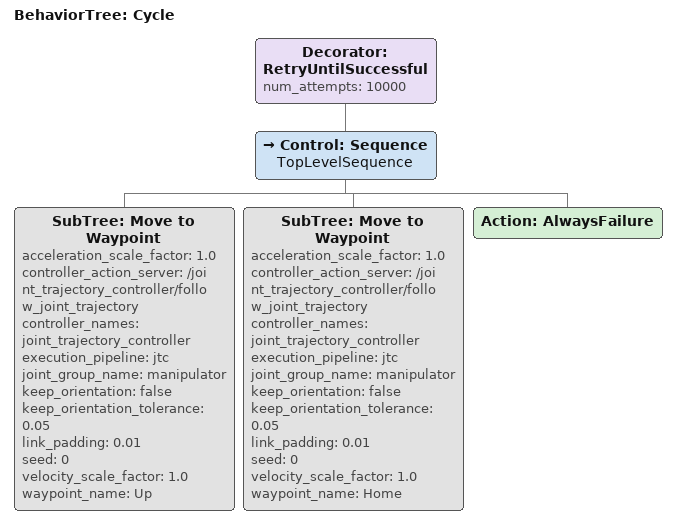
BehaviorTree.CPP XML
<?xml version="1.0" encoding="UTF-8" ?>
<root BTCPP_format="4" main_tree_to_execute="Cycle">
  <BehaviorTree ID="Cycle" _description="">
    <Decorator ID="RetryUntilSuccessful" num_attempts="10000">
      <Control ID="Sequence" name="TopLevelSequence">
        <SubTree
          ID="Move to Waypoint"
          acceleration_scale_factor="1.0"
          controller_action_server="/joint_trajectory_controller/follow_joint_trajectory"
          controller_names="joint_trajectory_controller"
          execution_pipeline="jtc"
          joint_group_name="manipulator"
          keep_orientation="false"
          keep_orientation_tolerance="0.05"
          link_padding="0.01"
          seed="0"
          velocity_scale_factor="1.0"
          waypoint_name="Up"
        />
        <SubTree
          ID="Move to Waypoint"
          acceleration_scale_factor="1.0"
          controller_action_server="/joint_trajectory_controller/follow_joint_trajectory"
          controller_names="joint_trajectory_controller"
          execution_pipeline="jtc"
          joint_group_name="manipulator"
          keep_orientation="false"
          keep_orientation_tolerance="0.05"
          link_padding="0.01"
          seed="0"
          velocity_scale_factor="1.0"
          waypoint_name="Home"
        />
        <Action ID="AlwaysFailure" />
      </Control>
    </Decorator>
  </BehaviorTree>
</root>
